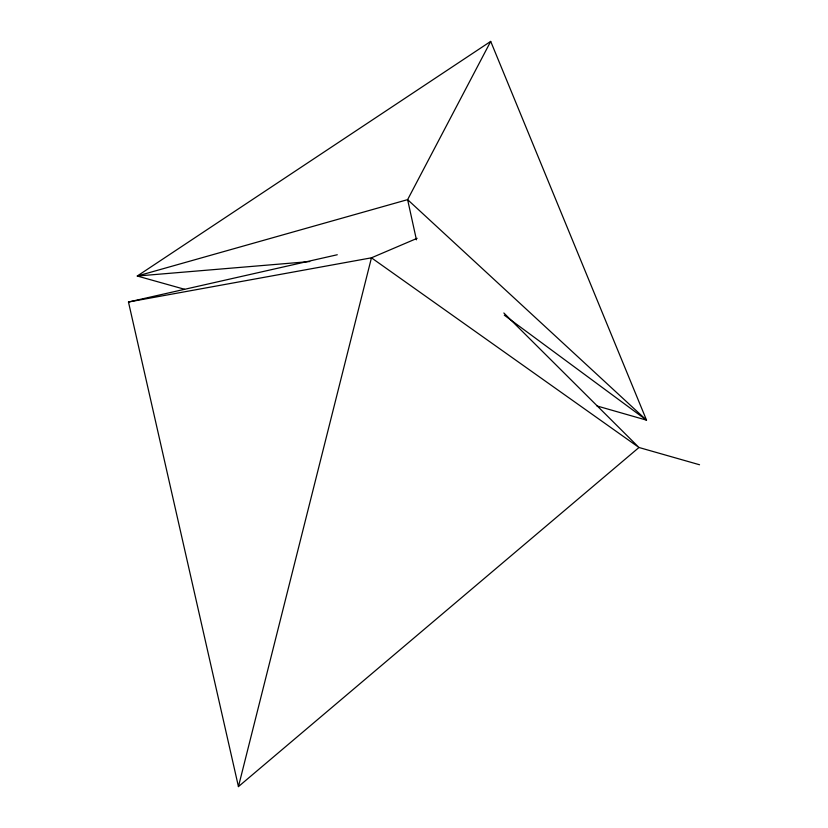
<?xml version="1.0" encoding="UTF-8"?>
<svg xmlns="http://www.w3.org/2000/svg" width="828" height="828" viewBox="0 0 828 828"><rect width="100%" height="100%" fill="white"/><g stroke="black" fill="none" stroke-linecap="round" stroke-linejoin="round"><path stroke-width="1.24" d="M699.536 464.756L638.978 447.493L238.443 786.6L371.451 257.818L417.126 238.319M596.978 405.958L646.533 420.148L490.704 41.4L407.614 199.641L416.432 239.809M490.704 41.4L137.262 276.024L184.572 289.282M238.443 786.6L128.464 302.013L337.275 254.755M128.464 302.013L371.451 257.818L638.978 447.493L503.848 312.984M309.765 261.555L137.262 276.024L407.614 199.641L646.533 420.148L504.314 315.189"/></g></svg>
